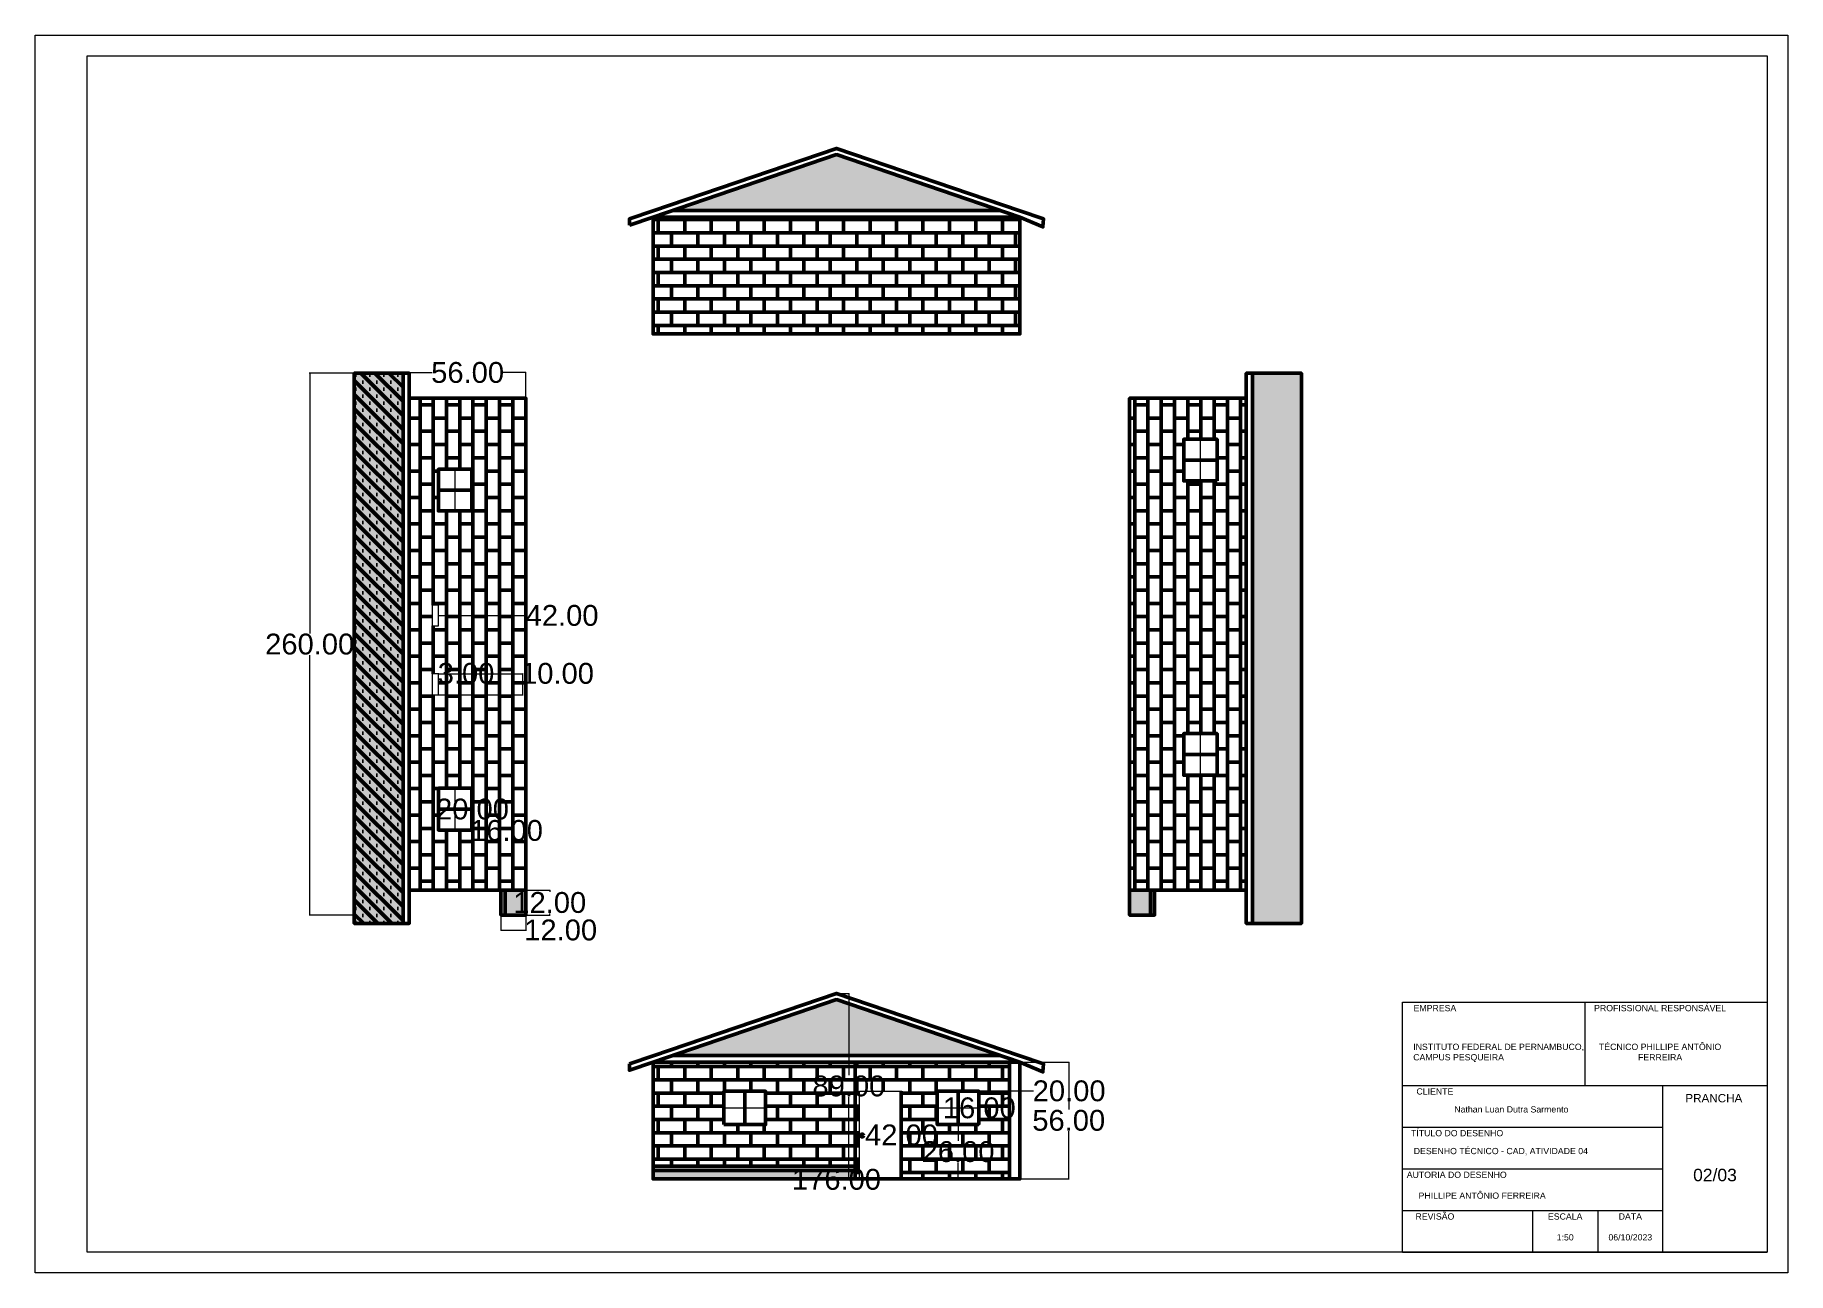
# Model space of a CAD drawing. Header units: millimetres. Extents: x 1250 to 2091, y 2528 to 3122.
import ezdxf

# ---------------------------------------------------------------- set-up
doc = ezdxf.new("R2010")
doc.units = ezdxf.units.MM
for name, color, linetype, plot in [('haches', 7, 'Continuous', False), ('Vistas', 7, 'Continuous', False), ('Vistas_cotas', 7, 'Continuous', False)]:
    doc.layers.add(name, color=color, linetype=linetype, plot=plot)
doc.styles.get("Standard").update_dxf_attribs({"font": 'arial.ttf'})
doc.dimstyles.new('COTAS', dxfattribs={"dimtxt": 10, "dimasz": 0.18, "dimexe": 0.18, "dimexo": 0.0625, "dimgap": 0.09, "dimtad": 0, "dimtih": 1, "dimtoh": 1, "dimzin": 0, "dimdsep": 46, "dimtxsty": 'Standard', "dimblk": 'NONE', "dimcen": 0.09, "dimclrt": 1, "dimadec": 0, "dimazin": 0, "dimtfac": 1, "dimtofl": 0, "dimtmove": 0, "dimatfit": 3, "dimfxl": 1, "dimtolj": 1, "dimtzin": 0, "dimarcsym": 0})
pattern_1 = [(135, (-111753.9124, -104268.984), (-3.36759605, -3.36759605), []), (135, (-111753.9124, -104265.6164), (-3.36759605, -3.36759605), [0, -4.7625])]

# ---------------------------------------------------------------- blocks, each defined once
blk = doc.blocks.new('Window')
at = {"layer": 'Vistas', "lineweight": 211}
blk.add_line((-0.5, 0.8), (-0.5, 0), dxfattribs=at)
at = {"layer": 'Vistas'}
blk.add_line((-1, 0.4), (0, 0.4), dxfattribs=at)
at = {"layer": 'Vistas', "lineweight": 211}
blk.add_lwpolyline([(-1, 0), (0, 0), (0, 0.8), (-1, 0.8)], close=True, dxfattribs=at)
blk = doc.blocks.new('bathr_window')
for p, q in [((0, 0), (-0.15, 0)), ((-0.15, -0.5), (0, -0.5))]:
    blk.add_line(p, q)
at = {"layer": 'Vistas'}
for p, q in [((-0.15, 0), (-0.15, -0.5)), ((0, -0.5), (0, 0))]:
    blk.add_line(p, q, dxfattribs=at)
blk = doc.blocks.new('*D290')
at = {"layer": 'Defpoints', "color": 0, "transparency": 16777216}
for p in [(1546.64, 2573.04), (1722.64, 2573.04), (1722.64, 2572.73)]:
    blk.add_point(p, dxfattribs=at)
at = {"layer": 'Vistas_cotas', "color": 0, "lineweight": -2, "transparency": 16777216}
for p, q in [((1546.64, 2572.97), (1546.64, 2572.55)), ((1546.64, 2572.73), (1614.28, 2572.73)), ((1722.64, 2572.73), (1655, 2572.73)), ((1722.64, 2572.97), (1722.64, 2572.55))]:
    blk.add_line(p, q, dxfattribs=at)
at = {"layer": 'Vistas_cotas', "color": 1, "lineweight": 200, "transparency": 16777216, "insert": (1634.64, 2572.73), "char_height": 10, "attachment_point": 5}
blk.add_mtext('\\A1;176.00', dxfattribs=at)
blk = doc.blocks.new('_None')
blk = doc.blocks.new('*D291')
at = {"layer": 'Defpoints', "color": 0, "transparency": 16777216}
for p in [(1665.64, 2615.04), (1665.64, 2573.04), (1665.83, 2573.04)]:
    blk.add_point(p, dxfattribs=at)
at = {"layer": 'Vistas_cotas', "color": 0, "lineweight": -2, "transparency": 16777216}
for p, q in [((1665.71, 2615.04), (1666.01, 2615.04)), ((1665.83, 2615.04), (1665.83, 2599.23)), ((1665.83, 2573.04), (1665.83, 2588.84)), ((1665.71, 2573.04), (1666.01, 2573.04))]:
    blk.add_line(p, q, dxfattribs=at)
at = {"layer": 'Vistas_cotas', "color": 1, "lineweight": 200, "transparency": 16777216, "insert": (1665.83, 2594.04), "char_height": 10, "attachment_point": 5}
blk.add_mtext('\\A1;42.00', dxfattribs=at)
blk = doc.blocks.new('*D292')
at = {"layer": 'Defpoints', "color": 0, "transparency": 16777216}
for p in [(1702.97, 2615.04), (1702.97, 2599.04), (1703.17, 2599.04)]:
    blk.add_point(p, dxfattribs=at)
at = {"layer": 'Vistas_cotas', "color": 0, "lineweight": -2, "transparency": 16777216}
for p, q in [((1703.04, 2615.04), (1703.35, 2615.04)), ((1703.17, 2615.04), (1703.17, 2612.23)), ((1703.04, 2599.04), (1703.35, 2599.04)), ((1703.17, 2599.04), (1703.17, 2601.84))]:
    blk.add_line(p, q, dxfattribs=at)
at = {"layer": 'Vistas_cotas', "color": 1, "lineweight": 200, "transparency": 16777216, "insert": (1703.17, 2607.04), "char_height": 10, "attachment_point": 5}
blk.add_mtext('\\A1;16.00', dxfattribs=at)
blk = doc.blocks.new('*D293')
at = {"layer": 'Defpoints', "color": 0, "transparency": 16777216}
for p in [(1682.97, 2615.04), (1702.97, 2615.2), (1702.97, 2615.04)]:
    blk.add_point(p, dxfattribs=at)
at = {"layer": 'Vistas_cotas', "color": 0, "lineweight": -2, "transparency": 16777216}
for p, q in [((1682.97, 2615.1), (1682.97, 2615.38)), ((1682.97, 2615.2), (1702.97, 2615.2)), ((1702.97, 2615.1), (1702.97, 2615.38)), ((1702.97, 2615.2), (1729.24, 2615.2))]:
    blk.add_line(p, q, dxfattribs=at)
at = {"layer": 'Vistas_cotas', "color": 1, "lineweight": 200, "transparency": 16777216, "insert": (1746.27, 2615.2), "char_height": 10, "attachment_point": 5}
blk.add_mtext('\\A1;20.00', dxfattribs=at)
blk = doc.blocks.new('*D294')
at = {"layer": 'Defpoints', "color": 0, "transparency": 16777216}
for p in [(1692.97, 2599.04), (1691.64, 2573.04), (1692.98, 2573.04)]:
    blk.add_point(p, dxfattribs=at)
at = {"layer": 'Vistas_cotas', "color": 0, "lineweight": -2, "transparency": 16777216}
for p, q in [((1692.98, 2599.04), (1692.98, 2591.23)), ((1693.04, 2599.04), (1693.16, 2599.04)), ((1692.98, 2573.04), (1692.98, 2580.84)), ((1691.71, 2573.04), (1693.16, 2573.04))]:
    blk.add_line(p, q, dxfattribs=at)
at = {"layer": 'Vistas_cotas', "color": 1, "lineweight": 200, "transparency": 16777216, "insert": (1692.98, 2586.04), "char_height": 10, "attachment_point": 5}
blk.add_mtext('\\A1;26.00', dxfattribs=at)
blk = doc.blocks.new('*D295')
at = {"layer": 'Defpoints', "color": 0, "transparency": 16777216}
for p in [(1634.64, 2662.04), (1634.64, 2573.04), (1640.6, 2573.04)]:
    blk.add_point(p, dxfattribs=at)
at = {"layer": 'Vistas_cotas', "color": 0, "lineweight": -2, "transparency": 16777216}
for p, q in [((1634.71, 2662.04), (1640.78, 2662.04)), ((1640.6, 2662.04), (1640.6, 2622.73)), ((1640.6, 2573.04), (1640.6, 2612.34)), ((1634.71, 2573.04), (1640.78, 2573.04))]:
    blk.add_line(p, q, dxfattribs=at)
at = {"layer": 'Vistas_cotas', "color": 1, "lineweight": 200, "transparency": 16777216, "insert": (1640.6, 2617.54), "char_height": 10, "attachment_point": 5}
blk.add_mtext('\\A1;89.00', dxfattribs=at)
blk = doc.blocks.new('*D296')
at = {"layer": 'Defpoints', "color": 0, "transparency": 16777216}
for p in [(1643.64, 2629.04), (1643.64, 2573.04), (1746.08, 2573.04)]:
    blk.add_point(p, dxfattribs=at)
at = {"layer": 'Vistas_cotas', "color": 0, "lineweight": -2, "transparency": 16777216}
for p, q in [((1643.71, 2629.04), (1746.26, 2629.04)), ((1746.08, 2629.04), (1746.08, 2606.23)), ((1746.08, 2573.04), (1746.08, 2595.84)), ((1643.71, 2573.04), (1746.26, 2573.04))]:
    blk.add_line(p, q, dxfattribs=at)
at = {"layer": 'Vistas_cotas', "color": 1, "lineweight": 200, "transparency": 16777216, "insert": (1746.08, 2601.04), "char_height": 10, "attachment_point": 5}
blk.add_mtext('\\A1;56.00', dxfattribs=at)
blk = doc.blocks.new('*D297')
at = {"layer": 'Defpoints', "color": 0, "transparency": 16777216}
for p in [(1443.68, 2740.42), (1459.68, 2740.42), (1459.68, 2740.15)]:
    blk.add_point(p, dxfattribs=at)
at = {"layer": 'Vistas_cotas', "color": 0, "lineweight": -2, "transparency": 16777216}
for p, q in [((1443.68, 2740.36), (1443.68, 2739.97)), ((1443.68, 2740.15), (1459.68, 2740.15)), ((1459.68, 2740.36), (1459.68, 2739.97)), ((1459.68, 2740.15), (1459.86, 2740.15))]:
    blk.add_line(p, q, dxfattribs=at)
at = {"layer": 'Vistas_cotas', "color": 1, "lineweight": 200, "transparency": 16777216, "insert": (1476.33, 2740.15), "char_height": 10, "attachment_point": 5}
blk.add_mtext('\\A1;16.00', dxfattribs=at)
blk = doc.blocks.new('*D298')
at = {"layer": 'Defpoints', "color": 0, "transparency": 16777216}
for p in [(1459.68, 2760.42), (1459.68, 2740.42), (1460.01, 2740.42)]:
    blk.add_point(p, dxfattribs=at)
at = {"layer": 'Vistas_cotas', "color": 0, "lineweight": -2, "transparency": 16777216}
for p, q in [((1459.74, 2760.42), (1460.19, 2760.42)), ((1460.01, 2760.42), (1460.01, 2755.62)), ((1460.01, 2740.42), (1460.01, 2745.22)), ((1459.74, 2740.42), (1460.19, 2740.42))]:
    blk.add_line(p, q, dxfattribs=at)
at = {"layer": 'Vistas_cotas', "color": 1, "lineweight": 200, "transparency": 16777216, "insert": (1460.01, 2750.42), "char_height": 10, "attachment_point": 5}
blk.add_mtext('\\A1;20.00', dxfattribs=at)
blk = doc.blocks.new('*D299')
at = {"layer": 'Defpoints', "color": 0, "transparency": 16777216}
for p in [(1440.68, 2815.34), (1443.68, 2815.52), (1443.68, 2815.34)]:
    blk.add_point(p, dxfattribs=at)
at = {"layer": 'Vistas_cotas', "color": 0, "lineweight": -2, "transparency": 16777216}
for p, q in [((1440.68, 2815.4), (1440.68, 2815.7)), ((1440.68, 2815.52), (1443.68, 2815.52)), ((1443.68, 2815.4), (1443.68, 2815.7)), ((1443.68, 2815.52), (1443.86, 2815.52))]:
    blk.add_line(p, q, dxfattribs=at)
at = {"layer": 'Vistas_cotas', "color": 1, "lineweight": 200, "transparency": 16777216, "insert": (1456.92, 2815.52), "char_height": 10, "attachment_point": 5}
blk.add_mtext('\\A1;3.00', dxfattribs=at)
blk = doc.blocks.new('*D300')
at = {"layer": 'Defpoints', "color": 0, "transparency": 16777216}
for p in [(1443.68, 2815.34), (1484.14, 2815.34), (1443.68, 2805.34)]:
    blk.add_point(p, dxfattribs=at)
at = {"layer": 'Vistas_cotas', "color": 0, "lineweight": -2, "transparency": 16777216}
for p, q in [((1443.74, 2815.34), (1484.32, 2815.34)), ((1484.14, 2815.34), (1484.14, 2815.52)), ((1484.14, 2815.52), (1484.32, 2815.52)), ((1484.14, 2805.34), (1484.14, 2815.34)), ((1443.74, 2805.34), (1484.32, 2805.34))]:
    blk.add_line(p, q, dxfattribs=at)
at = {"layer": 'Vistas_cotas', "color": 1, "lineweight": 200, "transparency": 16777216, "insert": (1500.8, 2815.52), "char_height": 10, "attachment_point": 5}
blk.add_mtext('\\A1;10.00', dxfattribs=at)
blk = doc.blocks.new('*D301')
at = {"layer": 'Defpoints', "color": 0, "transparency": 16777216}
for p in [(1443.68, 2843.34), (1485.68, 2843.33), (1485.68, 2829.58)]:
    blk.add_point(p, dxfattribs=at)
at = {"layer": 'Vistas_cotas', "color": 0, "lineweight": -2, "transparency": 16777216}
for p, q in [((1443.68, 2843.33), (1485.68, 2843.33)), ((1443.68, 2843.28), (1443.68, 2843.15)), ((1485.68, 2829.65), (1485.68, 2843.51)), ((1485.68, 2843.33), (1485.86, 2843.33))]:
    blk.add_line(p, q, dxfattribs=at)
at = {"layer": 'Vistas_cotas', "color": 1, "lineweight": 200, "transparency": 16777216, "insert": (1503, 2843.33), "char_height": 10, "attachment_point": 5}
blk.add_mtext('\\A1;42.00', dxfattribs=at)
blk = doc.blocks.new('*D249')
at = {"layer": 'Defpoints', "color": 0, "transparency": 16777216}
for p in [(1429.68, 2959.58), (1485.68, 2959.92), (1485.68, 2947.58)]:
    blk.add_point(p, dxfattribs=at)
at = {"layer": 'Vistas_cotas', "color": 0, "lineweight": -2, "transparency": 16777216}
for p, q in [((1429.68, 2959.65), (1429.68, 2960.1)), ((1429.68, 2959.92), (1440.73, 2959.92)), ((1485.68, 2959.92), (1474.62, 2959.92)), ((1485.68, 2947.65), (1485.68, 2960.1))]:
    blk.add_line(p, q, dxfattribs=at)
at = {"layer": 'Vistas_cotas', "color": 1, "lineweight": 200, "transparency": 16777216, "insert": (1457.68, 2959.92), "char_height": 10, "attachment_point": 5}
blk.add_mtext('\\A1;56.00', dxfattribs=at)
blk = doc.blocks.new('*D251')
at = {"layer": 'Defpoints', "color": 0, "transparency": 16777216}
for p in [(1473.68, 2699.58), (1485.68, 2699.58), (1485.68, 2692.39)]:
    blk.add_point(p, dxfattribs=at)
at = {"layer": 'Vistas_cotas', "color": 0, "lineweight": -2, "transparency": 16777216}
for p, q in [((1473.68, 2699.52), (1473.68, 2692.21)), ((1473.68, 2692.39), (1485.68, 2692.39)), ((1485.68, 2699.52), (1485.68, 2692.21)), ((1485.68, 2692.39), (1485.86, 2692.39))]:
    blk.add_line(p, q, dxfattribs=at)
at = {"layer": 'Vistas_cotas', "color": 1, "lineweight": 200, "transparency": 16777216, "insert": (1502.33, 2692.39), "char_height": 10, "attachment_point": 5}
blk.add_mtext('\\A1;12.00', dxfattribs=at)
blk = doc.blocks.new('*D252')
at = {"layer": 'Defpoints', "color": 0, "transparency": 16777216}
for p in [(1473.68, 2711.58), (1473.68, 2699.58), (1497.09, 2699.58)]:
    blk.add_point(p, dxfattribs=at)
at = {"layer": 'Vistas_cotas', "color": 0, "lineweight": -2, "transparency": 16777216}
for p, q in [((1473.74, 2711.58), (1497.27, 2711.58)), ((1497.09, 2711.58), (1497.09, 2710.78)), ((1497.09, 2699.58), (1497.09, 2700.39)), ((1473.74, 2699.58), (1497.27, 2699.58))]:
    blk.add_line(p, q, dxfattribs=at)
at = {"layer": 'Vistas_cotas', "color": 1, "lineweight": 200, "transparency": 16777216, "insert": (1497.09, 2705.58), "char_height": 10, "attachment_point": 5}
blk.add_mtext('\\A1;12.00', dxfattribs=at)
blk = doc.blocks.new('*D253')
at = {"layer": 'Defpoints', "color": 0, "transparency": 16777216}
for p in [(1381.9, 2959.58), (1403.28, 2959.58), (1403.28, 2699.58)]:
    blk.add_point(p, dxfattribs=at)
at = {"layer": 'Vistas_cotas', "color": 0, "lineweight": -2, "transparency": 16777216}
for p, q in [((1403.22, 2959.58), (1381.72, 2959.58)), ((1381.9, 2959.58), (1381.9, 2834.78)), ((1381.9, 2699.58), (1381.9, 2824.39)), ((1403.22, 2699.58), (1381.72, 2699.58))]:
    blk.add_line(p, q, dxfattribs=at)
at = {"layer": 'Vistas_cotas', "color": 1, "lineweight": 200, "transparency": 16777216, "insert": (1381.9, 2829.58), "char_height": 10, "attachment_point": 5}
blk.add_mtext('\\A1;260.00', dxfattribs=at)

msp = doc.modelspace()

# ---------------------------------------------------------------- hatches: boundary and pattern name
at = {"layer": 'haches', "lineweight": 200}
h = msp.add_hatch(dxfattribs=at)
h.set_pattern_fill('SACNCR', color=256, scale=2, angle=90)
h.set_pattern_definition(pattern_1)
h.paths.add_polyline_path([(1426.678, 2959.584), (1403.278, 2959.584), (1403.278, 2699.584), (1403.278, 2695.584), (1426.678, 2695.584), (1426.678, 2699.584)])
h.paths.add_polyline_path([(1634.644, 3064.504), (1555.94, 3037.673), (1713.348, 3037.673)])
h.paths.add_polyline_path([(1857.681, 2959.584), (1834.281, 2959.584), (1834.281, 2699.584), (1834.281, 2695.584), (1857.681, 2695.584), (1857.681, 2699.584)])
h.paths.add_polyline_path([(1634.644, 2659.037), (1555.94, 2632.206), (1713.348, 2632.206)])
h = msp.add_hatch(dxfattribs=at)
h.set_pattern_fill('BRICK', color=256)
h.set_pattern_definition([(0, (-111753.9124, -104268.984), (0, 6.35), []), (90, (-111753.912, -104268.984), (-12.7, 8e-16), [6.35, -6.35]), (90, (-111747.562, -104268.984), (-12.7, 8e-16), [-6.35, 6.35])])
h.paths.add_polyline_path([(1722.644, 3034.504), (1546.644, 3034.504), (1546.644, 2978.504), (1722.644, 2978.504)])
h.paths.add_polyline_path([(1717.644, 2629.037), (1643.644, 2629.037), (1643.644, 2573.037), (1645.644, 2573.037), (1645.644, 2615.037), (1665.644, 2615.056), (1665.644, 2573.037), (1717.644, 2573.037)])
h.paths.add_polyline_path([(1702.975, 2599.037), (1682.975, 2599.037), (1682.975, 2615.037), (1702.975, 2615.037)], flags=16)
h.paths.add_polyline_path([(1643.644, 2629.037), (1546.644, 2629.037), (1546.644, 2579.037), (1643.644, 2579.037)])
h.paths.add_polyline_path([(1600.644, 2599.037), (1580.644, 2599.037), (1580.644, 2615.037), (1600.644, 2615.037)], flags=16)
h = msp.add_hatch(dxfattribs=at)
h.set_pattern_fill('SACNCR', color=256, scale=2, angle=90)
h.set_pattern_definition(pattern_1)
h.paths.add_polyline_path([(1426.678, 2959.584), (1403.278, 2959.584), (1403.278, 2699.584), (1403.278, 2695.584), (1426.678, 2695.584), (1426.678, 2699.584)])
h = msp.add_hatch(dxfattribs=at)
h.set_pattern_fill('BRICK', color=256, angle=90)
h.set_pattern_definition([(90, (-111753.9124, -104268.984), (-6.35, 4e-16), []), (180, (-111753.912, -104268.984), (-2e-15, -12.7), [6.35, -6.35]), (180, (-111753.912, -104262.634), (-2e-15, -12.7), [-6.35, 6.35])])
h.paths.add_polyline_path([(1485.678, 2947.584), (1429.678, 2947.584), (1429.678, 2711.584), (1485.678, 2711.584)])
h.paths.add_polyline_path([(1459.678, 2913.56), (1459.678, 2893.56), (1443.678, 2893.56), (1443.678, 2913.56)], flags=16)
h.paths.add_polyline_path([(1443.678, 2848.338), (1443.678, 2838.338), (1440.678, 2838.338), (1440.678, 2848.338)], flags=16)
h.paths.add_polyline_path([(1443.678, 2815.338), (1443.678, 2805.338), (1440.678, 2805.338), (1440.678, 2815.338)], flags=16)
h.paths.add_polyline_path([(1459.678, 2760.42), (1459.678, 2740.42), (1443.678, 2740.42), (1443.678, 2760.42)], flags=16)
h.paths.add_polyline_path([(1831.281, 2947.584), (1775.281, 2947.584), (1775.281, 2711.584), (1831.281, 2711.584)])
h.paths.add_polyline_path([(1817.281, 2907.893), (1801.281, 2907.893), (1801.281, 2927.893), (1817.281, 2927.893)], flags=16)
h.paths.add_polyline_path([(1817.281, 2786.691), (1817.281, 2766.691), (1801.281, 2766.691), (1801.281, 2786.691)], flags=16)
at = {"layer": 'haches', "lineweight": 200, "true_color": 0x636466}
h = msp.add_hatch(color=251, dxfattribs=at)
h.dxf.hatch_style = 1
h.paths.add_polyline_path([(1643.644, 2577.037), (1546.644, 2577.037), (1546.644, 2573.037), (1643.644, 2573.037)])
h.paths.add_polyline_path([(1643.644, 2579.037), (1546.644, 2579.037), (1546.644, 2577.037), (1643.644, 2577.037)])
h.paths.add_polyline_path([(1485.678, 2711.584), (1475.678, 2711.584), (1475.678, 2699.584), (1485.678, 2699.584)])
h.paths.add_polyline_path([(1475.678, 2711.584), (1473.678, 2711.584), (1473.678, 2699.584), (1475.678, 2699.584)])
h.paths.add_polyline_path([(1785.281, 2711.584), (1775.281, 2711.584), (1775.281, 2699.584), (1785.281, 2699.584)])
h.paths.add_polyline_path([(1787.281, 2711.584), (1785.281, 2711.584), (1785.281, 2699.584), (1787.281, 2699.584)])

# ---------------------------------------------------------------- linework, layer by layer
for p, q in [((1250.14, 3121.877), (2091.14, 3121.877)), ((1250.14, 2527.877), (1250.14, 3121.877)), ((2091.14, 3121.877), (2091.14, 2527.877)), ((1906.14, 2537.877), (1906.14, 2657.877)), ((1906.14, 2657.877), (2081.14, 2657.877)), ((1993.64, 2657.877), (1993.64, 2617.877)), ((1906.14, 2617.877), (1906.14, 2637.877)), ((1906.14, 2597.877), (1906.14, 2617.877)), ((1906.14, 2617.877), (2081.14, 2617.877)), ((2031.14, 2537.877), (2031.14, 2617.877)), ((1906.14, 2577.877), (1906.14, 2597.877)), ((1906.14, 2597.877), (2031.14, 2597.877)), ((1906.14, 2557.877), (1906.14, 2577.877)), ((1906.14, 2577.877), (2031.14, 2577.877)), ((1906.14, 2537.877), (1906.14, 2557.877)), ((1906.14, 2557.877), (2031.14, 2557.877)), ((1968.64, 2557.877), (1968.64, 2537.877)), ((1999.89, 2557.877), (1999.89, 2537.877)), ((2081.14, 2537.877), (1906.14, 2537.877)), ((1906.14, 2537.877), (2081.14, 2537.877)), ((2081.14, 2537.877), (2031.14, 2537.877)), ((2091.14, 2527.877), (1250.14, 2527.877))]:
    msp.add_line(p, q)
msp.add_lwpolyline([(1275.14, 3111.877), (2081.14, 3111.877), (2081.14, 2537.877), (1275.14, 2537.877), (1275.14, 2825.671)], close=True)
at = {"layer": 'Vistas', "lineweight": 211}
for p, q in [((1555.94, 3037.673), (1713.348, 3037.673)), ((1555.94, 2632.206), (1713.348, 2632.206)), ((1692.975, 2615.037), (1692.975, 2599.037))]:
    msp.add_line(p, q, dxfattribs=at)
at = {"layer": 'Vistas'}
for p, q in [((1429.678, 2959.584), (1426.678, 2959.584)), ((1682.975, 2607.037), (1702.975, 2607.037))]:
    msp.add_line(p, q, dxfattribs=at)
at = {"layer": 'Vistas', "lineweight": 200}
for p, q in [((1643.644, 2573.037), (1643.644, 2629.037)), ((1546.644, 2579.037), (1643.644, 2579.037)), ((1546.644, 2577.037), (1643.644, 2577.037)), ((1640.644, 2573.037), (1637.644, 2573.037))]:
    msp.add_line(p, q, dxfattribs=at)
at = {"layer": 'Vistas', "lineweight": 211}
for points in [[(1535.286, 3030.631), (1535.286, 3033.631), (1546.644, 3037.504), (1634.644, 3067.504), (1722.644, 3037.504), (1734.002, 3033.631), (1733.694, 3029.825), (1722.644, 3034.504), (1722.644, 2978.504), (1546.644, 2978.504), (1546.644, 3034.504), (1634.644, 3064.504), (1722.644, 3034.504), (1546.644, 3034.504)], [(1702.975, 2599.037), (1702.975, 2615.037), (1682.975, 2615.037), (1682.975, 2599.037)]]:
    msp.add_lwpolyline(points, close=True, dxfattribs=at)
at = {"layer": 'Vistas', "lineweight": 200}
for points in [[(1429.678, 2947.584), (1429.678, 2711.584), (1429.678, 2695.584), (1403.278, 2695.584), (1403.278, 2699.584), (1403.278, 2959.584), (1429.678, 2959.584)], [(1535.286, 2628.165), (1546.644, 2632.037), (1634.644, 2662.037), (1722.644, 2632.037), (1734.002, 2628.165), (1733.694, 2624.359), (1722.644, 2629.037), (1634.644, 2659.037), (1546.644, 2629.037), (1535.286, 2625.165)]]:
    msp.add_lwpolyline(points, close=True, dxfattribs=at)
for points in [[(1426.678, 2959.584), (1426.678, 2699.584), (1426.678, 2695.584)], [(1775.281, 2711.584), (1775.281, 2947.584), (1831.281, 2947.584), (1831.281, 2959.584), (1834.281, 2959.584), (1834.281, 2699.584), (1834.281, 2695.584)], [(1831.281, 2959.584), (1857.681, 2959.584), (1857.681, 2699.584), (1857.681, 2695.584), (1831.281, 2695.584), (1831.281, 2711.584), (1831.281, 2947.584)], [(1429.678, 2711.584), (1485.678, 2711.584), (1485.678, 2699.584), (1475.678, 2699.584)], [(1473.678, 2711.584), (1473.678, 2699.584), (1475.678, 2699.584), (1475.678, 2711.584)], [(1831.281, 2711.584), (1775.281, 2711.584), (1775.281, 2699.584), (1785.281, 2699.584)], [(1787.281, 2711.584), (1787.281, 2699.584), (1785.281, 2699.584), (1785.281, 2711.584)], [(1546.644, 2573.037), (1546.644, 2629.037), (1722.644, 2629.037), (1722.644, 2573.037), (1546.644, 2573.037), (1546.644, 2585.037)], [(1665.644, 2615.037), (1665.644, 2573.037), (1717.644, 2573.037), (1717.644, 2629.037)]]:
    msp.add_lwpolyline(points, dxfattribs=at)
at = {"layer": 'Vistas', "lineweight": 211}
msp.add_lwpolyline([(1485.678, 2711.584), (1485.678, 2947.584), (1429.678, 2947.584)], dxfattribs=at)
at = {"layer": 'Vistas'}
msp.add_lwpolyline([(1443.678, 2805.338), (1443.678, 2815.338), (1440.678, 2815.338), (1440.678, 2805.338)], close=True, dxfattribs=at)
msp.add_lwpolyline([(1645.644, 2573.037), (1645.644, 2615.037), (1665.644, 2615.056)], dxfattribs=at)
at = {"layer": 'Vistas', "lineweight": 211}
msp.add_circle((1646.978, 2593.81), 0.706, dxfattribs=at)

# ---------------------------------------------------------------- block references
at = {"layer": 'Vistas', "xscale": 20, "yscale": 20, "zscale": 20, "rotation": 90}
for p in [(1817.281, 2927.893), (1459.678, 2913.56), (1817.281, 2786.691), (1459.678, 2760.42)]:
    msp.add_blockref('Window', p, dxfattribs=at)
at = {"layer": 'Vistas', "xscale": 20, "yscale": 20, "zscale": 20}
for name, p in [('bathr_window', (1443.678, 2848.338)), ('Window', (1600.644, 2599.037))]:
    msp.add_blockref(name, p, dxfattribs=at)

# ---------------------------------------------------------------- texts
at = {"attachment_point": 1}
for s, width, heights, insert, char_height in [('\\pxqc;{\\C1;EMPRESA}', 31.25, [6.393], (1906.14, 2656.474), 3), ('\\pxqc;{\\C1;PROFISSIONAL RESPONSÁVEL}', 72.33581, [6.393], (1993.64, 2656.474), 3), ('INSTITUTO FEDERAL DE PERNAMBUCO, \\PCAMPUS PESQUEIRA', 142.93959, [15.711], (1911.357, 2637.877), 3), ('\\pxqc;TÉCNICO PHILLIPE ANTÔNIO FERREIRA\\P', 72.33581, [14.216], (1993.64, 2637.877), 3), ('\\pxqc;{\\C1;CLIENTE}', 31.25, [6.393], (1906.14, 2616.474), 3), ('\\pxqc;Nathan Luan Dutra Sarmento', 104.5831, [6.393], (1906.14, 2607.877), 3), ('\\pxqc;{\\C1;PRANCHA}', 48.88586, [10.643], (2031.14, 2613.74), 4), ('\\pxqc;{\\C1;TÍTULO DO DESENHO}', 52.54255, [6.393], (1906.14, 2596.474), 3), ('\\pxqc;DESENHO TÉCNICO - CAD, ATIVIDADE 04', 94.50078, [14.507], (1906.14, 2587.877), 3), ('\\pxqc;{\\C1;AUTORIA DO DESENHO}', 52.17117, [6.393], (1906.14, 2576.474), 3), ('\\pxqc;02/03', 50, [0], (2031.14, 2577.877), 6), ('\\pxqc;PHILLIPE ANTÔNIO FERREIRA', 76.56442, [6.393], (1906.14, 2566.474), 3), ('\\pxqc;{\\C1;REVISÃO}', 31.25, [6.393], (1906.14, 2556.474), 3), ('\\pxqc;{\\C1;ESCALA}', 31.25, [6.393], (1968.64, 2556.474), 3), ('\\pxqc;{\\C1;DATA}', 31.25, [6.393], (1999.89, 2556.474), 3), ('\\pxqc;1:50', 31.25, [6.393], (1968.64, 2546.474), 3), ('\\pxqc;06/10/2023', 31.25, [6.393], (1999.89, 2546.474), 3)]:
    msp.add_mtext_dynamic_manual_height_columns(s, width=width, gutter_width=12.5, heights=heights, dxfattribs=dict(at, insert=insert, char_height=char_height))

# ---------------------------------------------------------------- dimensions: what is measured, and where the dimension line sits
at = {"layer": 'Vistas_cotas', "lineweight": 200}
for base, p1, p2, picture, middle in [((1485.678, 2959.919), (1429.678, 2959.584), (1485.678, 2947.584), '*D249', (1457.678, 2959.919)), ((1443.678, 2815.516), (1440.678, 2815.338), (1443.678, 2815.338), '*D299', (1456.915, 2815.516)), ((1459.678, 2740.145), (1443.678, 2740.42), (1459.678, 2740.42), '*D297', (1476.333, 2740.145)), ((1485.678, 2692.393), (1473.678, 2699.584), (1485.678, 2699.584), '*D251', (1502.333, 2692.393)), ((1722.644, 2572.734), (1546.644, 2573.037), (1722.644, 2573.037), '*D290', (1634.644, 2572.734))]:
    dim = msp.add_linear_dim(base=base, p1=p1, p2=p2, dimstyle='COTAS', dxfattribs=at)
    dim.commit()
    dim.dimension.update_dxf_attribs({"geometry": picture, "text_midpoint": middle})
for base, p1, p2, picture, middle in [((1381.903, 2959.584), (1403.278, 2699.584), (1403.278, 2959.584), '*D253', (1381.903, 2829.584)), ((1484.141, 2815.338), (1443.678, 2805.338), (1443.678, 2815.338), '*D300', (1500.795, 2815.518)), ((1497.088, 2699.584), (1473.678, 2711.584), (1473.678, 2699.584), '*D252', (1497.088, 2705.584)), ((1746.08, 2573.037), (1643.644, 2629.037), (1643.644, 2573.037), '*D296', (1746.08, 2601.037))]:
    dim = msp.add_linear_dim(base=base, p1=p1, p2=p2, angle=90, dimstyle='COTAS', dxfattribs=at)
    dim.commit()
    dim.dimension.update_dxf_attribs({"geometry": picture, "text_midpoint": middle, "dimtype": 160})
for base, p1, p2, picture, middle in [((1485.678, 2843.333), (1443.678, 2843.338), (1485.678, 2829.584), '*D301', (1503.005, 2843.333)), ((1702.975, 2615.204), (1682.975, 2615.037), (1702.975, 2615.037), '*D293', (1746.267, 2615.204))]:
    dim = msp.add_linear_dim(base=base, p1=p1, p2=p2, dimstyle='COTAS', dxfattribs=at)
    dim.commit()
    dim.dimension.update_dxf_attribs({"geometry": picture, "text_midpoint": middle, "dimtype": 160})
for base, p1, p2, picture, middle in [((1460.012, 2740.42), (1459.678, 2760.42), (1459.678, 2740.42), '*D298', (1460.012, 2750.42)), ((1640.598, 2573.037), (1634.644, 2662.037), (1634.644, 2573.037), '*D295', (1640.598, 2617.537)), ((1665.834, 2573.037), (1665.644, 2615.037), (1665.644, 2573.037), '*D291', (1665.834, 2594.037)), ((1703.166, 2599.037), (1702.975, 2615.037), (1702.975, 2599.037), '*D292', (1703.166, 2607.037)), ((1692.975, 2573.037), (1692.975, 2599.037), (1691.644, 2573.037), '*D294', (1692.975, 2586.037))]:
    dim = msp.add_linear_dim(base=base, p1=p1, p2=p2, angle=90, dimstyle='COTAS', dxfattribs=at)
    dim.commit()
    dim.dimension.update_dxf_attribs({"geometry": picture, "text_midpoint": middle})

doc.saveas('drawing.dxf')
